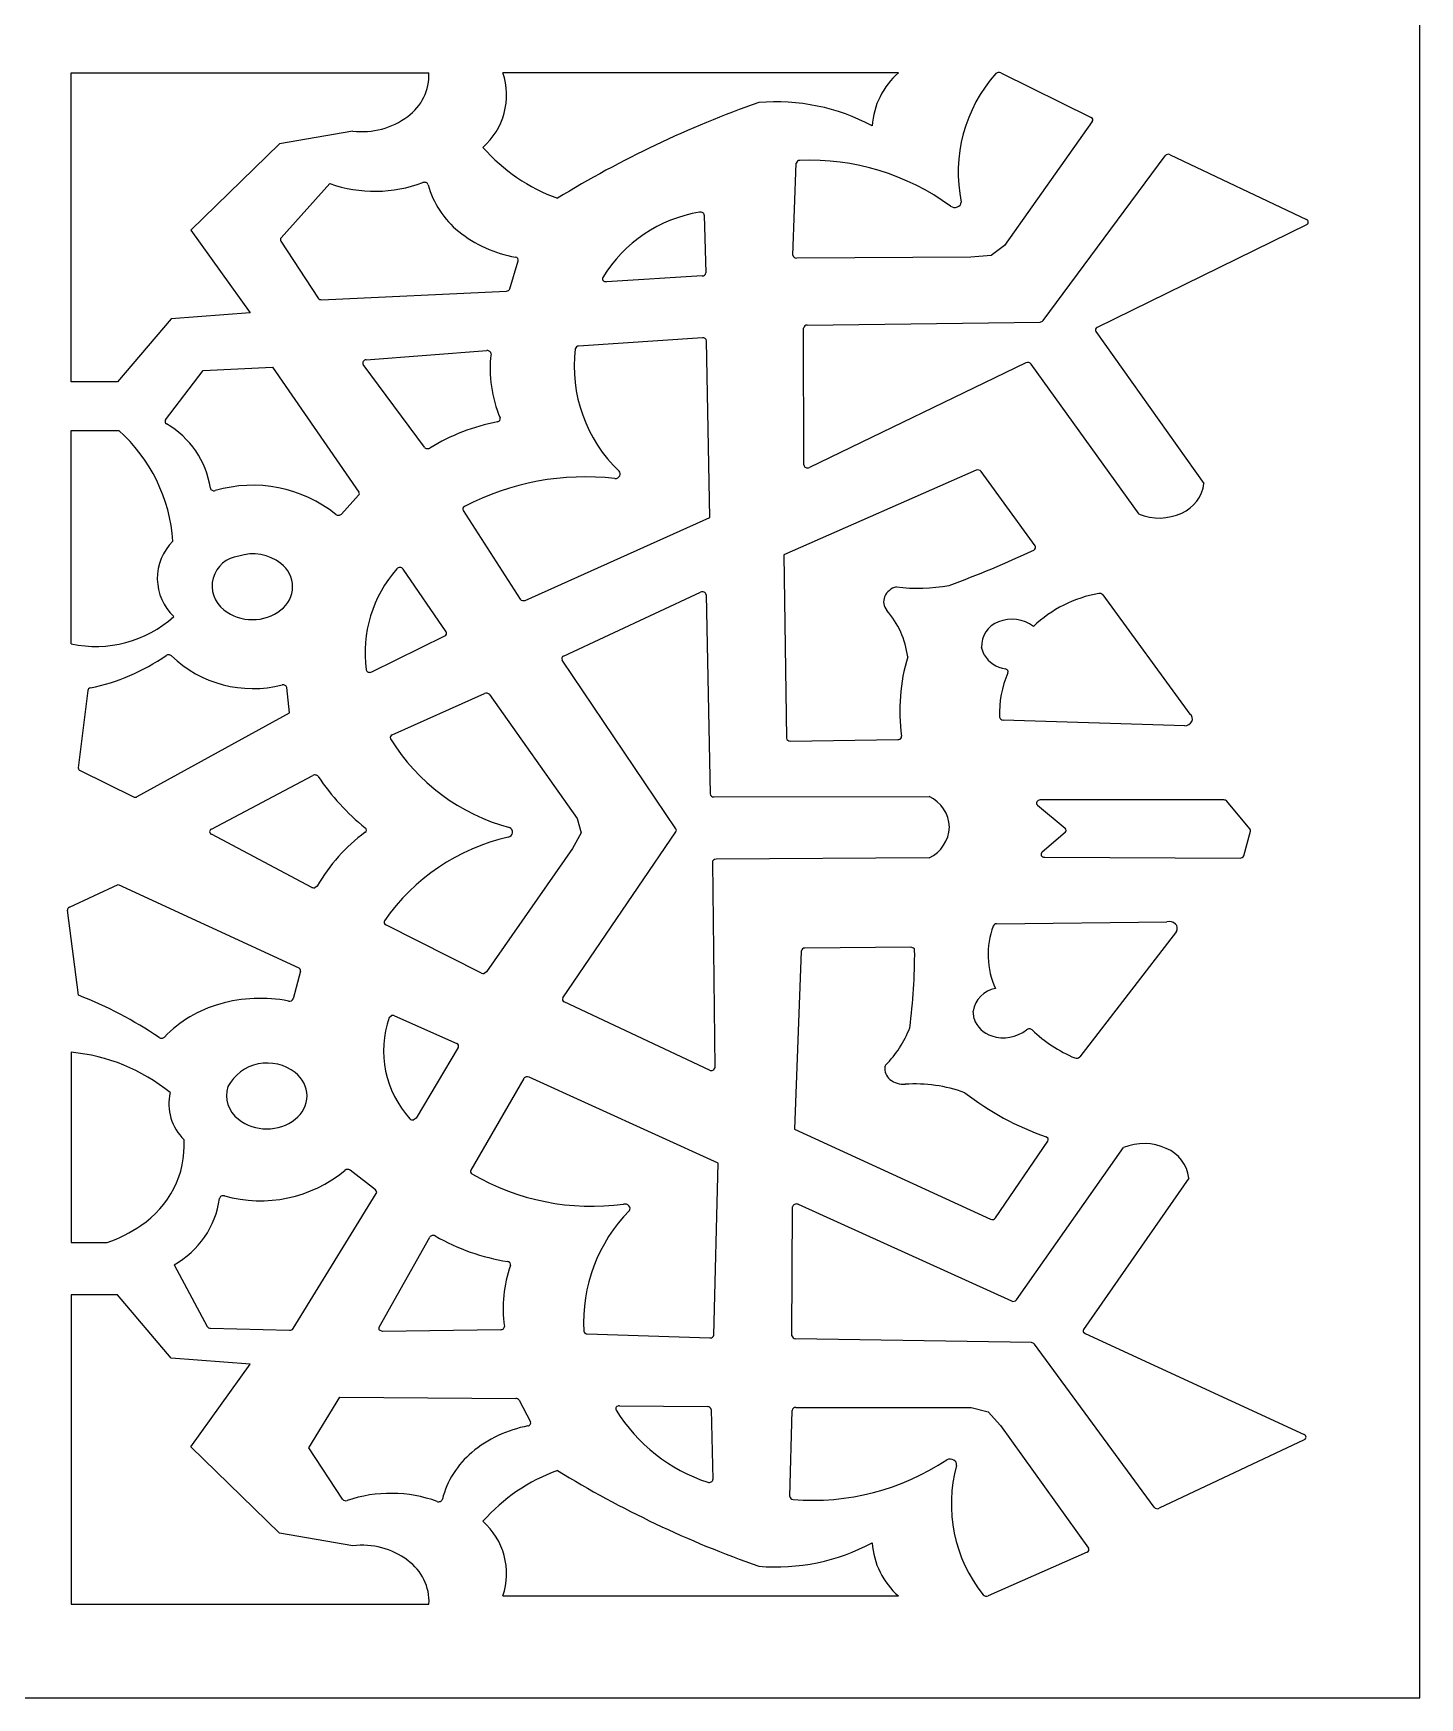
# Model space of a CAD drawing. Extents: x 0 to 1000, y 0 to 1000.
# Drawn here: x 855.2 to 1000, y 0 to 173.8 of the extents above; entities that cross this region are included whole.
import ezdxf

# ---------------------------------------------------------------- set-up
doc = ezdxf.new("R2010")
doc.units = 0
doc.layers.add('WHITE', color=7, linetype='CONTINUOUS')

msp = doc.modelspace()

# ---------------------------------------------------------------- linework, layer by layer
at = {"layer": 'WHITE', "linetype": 'Continuous'}
for p, q in [((1000, 0), (1000, 1000)), ((859.1211, 137.424), (859.1211, 169.7211)), ((859.1211, 169.7211), (896.4949, 169.7211)), ((945.5472, 169.7211), (904.2218, 169.7211)), ((956.2497, 169.7211), (965.6621, 165.0519)), ((888.5469, 163.619), (880.8933, 162.2972)), ((965.7963, 164.6234), (956.6321, 151.6833)), ((880.8933, 162.2972), (871.6208, 153.2852)), ((934.5245, 150.6786), (934.8719, 160.2671)), ((960.6641, 143.8407), (973.4144, 161.0549)), ((973.9411, 161.1644), (988.1691, 154.3895)), ((886.1418, 158.1487), (881.0503, 152.4776)), ((925.2494, 154.8615), (925.411, 148.8206)), ((871.6208, 153.2852), (877.8025, 144.6336)), ((988.1734, 153.8453), (966.3138, 143.1295)), ((881.0211, 152.1418), (884.9186, 146.1854)), ((956.6321, 151.6833), (955.2417, 150.6377)), ((904.9548, 147.1672), (905.8223, 150.0735)), ((953.1021, 150.4518), (934.9142, 150.3531)), ((955.2417, 150.6377), (953.1021, 150.4518)), ((925.0518, 148.4982), (915.0236, 147.901)), ((885.2826, 146.0187), (904.6008, 146.9264)), ((877.8025, 144.6336), (869.5601, 144.0327)), ((869.5601, 144.0327), (863.9672, 137.424)), ((935.6583, 128.7626), (935.6387, 143.0566)), ((936.0199, 143.373), (960.3389, 143.6882)), ((966.1781, 142.6996), (977.4628, 126.8378)), ((925.0648, 142.042), (912.1329, 141.1694)), ((925.822, 123.2541), (925.484, 141.7316)), ((896.0144, 130.6182), (889.634, 139.2619)), ((889.9295, 139.7399), (902.5527, 140.7049)), ((958.8644, 139.4088), (936.2429, 128.4907)), ((970.6743, 123.6136), (959.3956, 139.2967)), ((863.9672, 137.424), (859.1211, 137.424)), ((868.9798, 133.4638), (872.9162, 138.6248)), ((872.9162, 138.6248), (880.1472, 138.9865)), ((880.1472, 138.9865), (889.1703, 125.9303)), ((859.1211, 110.067), (859.1211, 132.3572)), ((859.1211, 132.3572), (864.079, 132.3572)), ((953.6583, 128.1999), (933.5763, 119.3882)), ((959.8222, 120.3058), (954.1749, 128.0827)), ((889.1436, 125.5861), (887.3564, 123.6253)), ((900.066, 124.0123), (906.0251, 114.7404)), ((906.5545, 114.6103), (925.822, 123.2541)), ((933.5763, 119.3882), (933.8562, 100.2246)), ((898.2935, 111.3345), (893.7945, 117.8851)), ((910.561, 108.8033), (924.8619, 115.4753)), ((925.4413, 115.2061), (925.8786, 94.3931)), ((966.8832, 115.1936), (975.9849, 102.7329)), ((906.2562, 114.5847), (906.5545, 114.6103)), ((890.511, 107.1388), (898.1559, 110.9093)), ((954.493153, 108.922722), (954.2251, 109.7049)), ((922.2993, 90.7544), (910.4138, 108.3761)), ((860.8382, 105.1901), (859.8592, 97.1311)), ((881.9308, 102.8758), (881.6432, 105.5041)), ((892.6382, 100.5734), (902.2976, 104.8936)), ((902.8194, 104.7743), (911.9641, 91.825)), ((866.0245, 94.1152), (881.9308, 102.8758)), ((975.4469, 101.5089), (956.4811, 102.1103)), ((934.2501, 99.9121), (945.4917, 100.073)), ((860.0456, 96.8286), (865.6087, 94.1062)), ((873.7572, 90.7248), (884.3699, 96.3318)), ((926.2669, 94.0822), (948.734753, 94.129899)), ((960.0714, 93.2292), (962.9639, 90.8112)), ((979.5432, 93.7675), (960.3485, 93.7662)), ((982.2536, 90.751), (979.8639, 93.6286)), ((910.4734, 73.0965), (922.2986, 90.448)), ((911.9641, 91.825), (912.3779, 90.3192)), ((981.6116, 87.9424), (982.3111, 90.5048)), ((884.2665, 84.6383), (873.7572, 90.1937)), ((911.5053, 88.7134), (902.5162, 75.8049)), ((912.3779, 90.3192), (911.5053, 88.7134)), ((962.9658, 90.371), (960.5423, 88.3152)), ((926.1009, 87.266), (926.372, 65.813)), ((948.7615, 87.7181), (926.4854, 87.5854)), ((960.8194, 87.7797), (981.2315, 87.6951)), ((858.9294, 82.56), (864.0347, 84.9351)), ((864.0347, 84.9351), (882.8837, 76.2305)), ((884.8297, 84.7729), (884.5859, 84.6002)), ((859.8821, 73.3692), (858.7358, 82.2521)), ((901.9758, 75.6921), (891.978, 80.732)), ((955.7976, 80.8277), (973.5668, 81.0325)), ((974.5962, 80.0402), (964.4753, 66.9316)), ((946.8439, 78.3917), (935.7707, 78.2872)), ((947.1202, 78.3009), (946.8439, 78.3917)), ((935.3881, 77.9807), (934.6945, 59.3764)), ((883.0711, 75.887), (882.2906, 73.0024)), ((902.5162, 75.8049), (902.2754, 75.6547)), ((925.7913, 65.5358), (910.6185, 72.6689)), ((953.443033, 70.904791), (953.3529, 71.7137)), ((892.3431, 71.0378), (892.567, 71.241)), ((892.9012, 71.226), (899.3902, 68.3195)), ((899.5525, 67.9045), (895.1719, 60.5158)), ((859.1211, 67.4162), (859.1211, 47.5365)), ((906.4077, 64.6857), (900.8674, 55.1063)), ((926.7166, 55.827), (906.9466, 64.8268)), ((926.372, 65.813), (926.1801, 65.5369)), ((895.1719, 60.5158), (894.8553, 60.3385)), ((934.6945, 59.3764), (955.1633, 49.9924)), ((955.6916, 50.1149), (961.1416, 58.1433)), ((957.8842, 41.5557), (969.068, 57.4649)), ((961.1696, 58.3982), (960.9574, 58.5866)), ((926.2521, 37.8828), (926.7166, 55.827)), ((890.9159, 53.0302), (888.2668, 55.0965)), ((975.8826, 54.2776), (964.8853, 38.4617)), ((882.2981, 38.5474), (890.9945, 52.6596)), ((934.41531, 37.81369), (934.4881, 51.2588)), ((935.0633, 51.5338), (957.3605, 41.4366)), ((859.1211, 47.5365), (862.8838, 47.5365)), ((891.2821, 38.6935), (896.5699, 48.1008)), ((869.8601, 45.22), (873.3305, 38.7846)), ((863.9672, 42.0645), (859.1211, 42.0645)), ((859.1211, 42.0645), (859.1211, 9.7674)), ((869.5601, 35.4556), (863.9672, 42.0645)), ((873.6721, 38.596), (881.9394, 38.3735)), ((891.6415, 38.2455), (891.3101, 38.3883)), ((904.0011, 38.4347), (891.6415, 38.2455)), ((913.0341, 37.9962), (925.8492, 37.5735)), ((959.4308, 37.0866), (934.795, 37.4944)), ((972.2489, 19.8966), (959.7552, 36.9329)), ((964.8489, 38.2212), (965.032, 38.0302)), ((965.032, 38.0302), (987.9247, 27.4953)), ((877.8025, 34.8549), (869.5601, 35.4556)), ((871.6208, 26.2033), (877.8025, 34.8549)), ((883.9586, 26.107), (887.1902, 31.4006)), ((887.1902, 31.4006), (905.5518, 31.2518)), ((905.9035, 31.0609), (907.0899, 28.8169)), ((916.3983, 30.4986), (925.5964, 30.404)), ((925.9789, 30.0943), (926.156, 22.8041)), ((934.1841, 21.0252), (934.4311, 30.0147)), ((934.8185, 30.3239), (953.1275, 30.3148)), ((953.1275, 30.3148), (954.9317, 29.8545)), ((954.9317, 29.8545), (956.1986, 28.4346)), ((956.1986, 28.4346), (965.3976, 15.6248)), ((880.8933, 17.1914), (871.6208, 26.2033)), ((887.4649, 20.7435), (883.9586, 26.107)), ((987.9285, 26.9462), (972.7754, 19.7852)), ((888.5469, 15.8695), (880.8933, 17.1914)), ((965.247, 15.1865), (954.902, 10.6378)), ((904.2216, 10.6249), (945.5472, 10.6249)), ((859.1211, 9.7674), (896.4949, 9.7674)), ((0, 0), (1000, 0))]:
    msp.add_line(p, q, dxfattribs=at)
for centre, radius, start, end in [((891.03126, 169.547269), 5.466404, 306.398334, 1.822305), ((897.321606, 167.397538), 7.280908, 311.251654, 18.610368), ((950.762525, 163.686932), 7.975638, 130.83682, 176.507432), ((967.163985, 159.341212), 15.382082, 138.008187, 191.802424), ((956.051059, 169.323875), 0.444124, 63.431598, 136.033991), ((967.213985, 63.239288), 109.548758, 109.328954, 121.531176), ((932.735069, 145.280328), 21.407068, 61.949603, 94.771722), ((889.452537, 171.723324), 8.154768, 263.623803, 306.254097), ((965.56077, 164.7849), 0.285581, 325.561963, 69.217639), ((916.407991, 174.527021), 19.050573, 221.420255, 250.10171), ((935.225232, 160.217599), 0.356782, 86.727297, 172.024963), ((936.222641, 135.520468), 25.072376, 53.938436, 92.233314), ((973.748615, 160.768788), 0.439954, 64.054683, 139.434106), ((890.860936, 171.559316), 14.216711, 250.613255, 290.582489), ((896.022912, 157.816027), 0.464025, 68.04505, 110.698737), ((896.082431, 157.932593), 0.333862, 16.586805, 70.03986), ((905.480724, 160.486209), 9.405278, 195.151692, 231.308347), ((927.197271, 140.622149), 14.740831, 99.474511, 148.389673), ((924.863642, 154.722218), 0.449377, 58.506092, 101.923237), ((924.94788, 154.843519), 0.302056, 3.41268, 60.111132), ((951.427866, 156.457292), 0.803929, 236.281943, 289.90701), ((951.516607, 156.266737), 0.594835, 288.119463, 353.073275), ((907.73128, 163.194067), 12.925865, 231.025336, 260.197863), ((988.061925, 154.109728), 0.299597, 1.639475, 69.039205), ((988.052296, 154.12993), 0.309323, 293.048677, 357.845253), ((881.244441, 152.291549), 0.268897, 136.218882, 213.841637), ((905.474619, 150.078722), 0.382313, 38.190827, 81.564868), ((905.565027, 150.148649), 0.268024, 343.717085, 38.39154), ((934.812008, 150.674308), 0.28754, 179.144798, 231.878341), ((934.901849, 150.775984), 0.423064, 230.806969, 271.672958), ((914.876397, 148.2155), 0.268148, 150.289141, 221.992391), ((914.982743, 148.308107), 0.409152, 221.667496, 275.730984), ((925.062825, 148.847217), 0.349191, 268.190771, 355.628362), ((885.25034, 146.429017), 0.411583, 216.292098, 274.495465), ((904.604524, 147.301533), 0.375152, 269.431269, 339.017842), ((935.992287, 143.018433), 0.355641, 85.546908, 173.83915), ((960.344416, 144.099425), 0.411262, 269.231497, 321.016227), ((966.413844, 142.861554), 0.286014, 110.474243, 214.488653), ((926.804337, 139.055356), 15.136199, 173.03926, 226.313596), ((912.13123, 140.808652), 0.360752, 89.734748, 167.016841), ((925.10234, 141.609326), 0.4343, 54.116511, 94.958727), ((925.189028, 141.718291), 0.295273, 2.583377, 55.351944), ((889.845006, 139.424761), 0.266547, 147.621349, 217.662014), ((889.947034, 139.344219), 0.396069, 92.537267, 145.685012), ((902.595595, 140.278024), 0.429025, 51.460716, 95.738204), ((902.690759, 140.386502), 0.284967, 354.683988, 52.837723), ((916.175422, 138.834564), 13.288777, 173.407979, 202.860141), ((959.062251, 138.98609), 0.466721, 78.111377, 115.082099), ((959.086619, 139.060658), 0.388826, 37.37758, 79.361605), ((852.839288, 119.698805), 16.928263, 3.687705, 48.397309), ((869.202519, 133.293961), 0.280087, 142.671886, 242.686928), ((864.406974, 124.93141), 9.360187, 8.714619, 60.092319), ((907.728305, 112.200634), 21.452681, 100.946243, 121.31165), ((903.589243, 133.644384), 0.38696, 279.738744, 324.176561), ((903.681553, 133.570346), 0.268847, 325.456122, 22.239658), ((896.325664, 130.863632), 0.396386, 218.255783, 262.321363), ((896.345242, 130.927511), 0.462436, 260.974789, 300.435863), ((935.970137, 128.77795), 0.312214, 182.818151, 248.18214), ((912.833397, 100.144921), 27.370602, 83.520724, 117.495655), ((915.924969, 127.933806), 0.593113, 269.713198, 327.771461), ((916.076762, 127.814943), 0.401796, 330.567315, 47.230917), ((936.045704, 128.907478), 0.461075, 245.445445, 295.320845), ((953.839381, 127.800928), 0.438142, 40.02379, 114.411784), ((873.969774, 126.39939), 0.314638, 189.104981, 244.79855), ((874.044407, 126.521389), 0.45707, 242.844911, 286.079251), ((878.069831, 112.690512), 13.947695, 51.429501, 106.232293), ((888.950778, 125.774193), 0.269369, 315.711335, 35.417428), ((973.506938, 127.379662), 3.992801, 294.02268, 352.200334), ((887.041679, 123.934884), 0.437382, 230.911383, 273.673195), ((887.051485, 123.926868), 0.428855, 272.434311, 315.316251), ((900.308044, 124.161938), 0.284565, 112.990388, 211.725452), ((972.764977, 128.852686), 5.640829, 248.245347, 294.815286), ((873.575557, 116.907888), 5.460884, 134.728055, 226.91468), ((959.550577, 120.175633), 0.332182, 293.757181, 340.600846), ((959.61287, 120.145639), 0.263573, 342.253354, 37.419941), ((876.983729, 116.107437), 3.144365, 96.73646, 232.559735), ((878.111462, 114.763464), 4.710681, 51.847764, 108.523796), ((879.110294, 115.971356), 3.144043, 1.240103, 52.5635), ((918.031257, 207.352933), 96.891527, 289.787499, 295.460871), ((903.146815, 109.101083), 13.333262, 138.649979, 187.446445), ((893.453837, 117.61351), 0.433279, 87.279724, 136.856075), ((893.471315, 117.641758), 0.404554, 36.977907, 89.563116), ((879.110046, 116.107517), 3.144292, 307.436125, 358.758668), ((906.337223, 114.954316), 0.378393, 214.425143, 257.635854), ((925.054079, 115.055268), 0.461908, 65.503912, 114.585683), ((925.129065, 115.185172), 0.312936, 3.834598, 68.136673), ((945.376135, 114.474612), 1.380308, 157.860424, 220.815913), ((945.783427, 114.230435), 1.851017, 104.399913, 155.61015), ((947.556356, 134.153506), 18.267233, 262.977751, 280.330676), ((968.825948, 102.216069), 13.334721, 100.215597, 133.454004), ((966.552969, 114.921525), 0.427875, 39.484792, 102.412144), ((877.982035, 117.314435), 4.709979, 231.843606, 270.786654), ((878.111313, 117.315022), 4.710565, 269.214073, 308.153913), ((937.412147, 107.546786), 9.175264, 7.37532, 41.050485), ((861.661425, 122.101616), 12.299806, 258.080703, 311.710425), ((898.054705, 111.176912), 0.286106, 290.713568, 33.421982), ((956.903971, 109.84215), 2.682385, 109.860078, 182.932936), ((957.405743, 108.866402), 3.773178, 53.413348, 111.993211), ((856.917089, 126.179087), 21.137431, 281.48917, 304.946007), ((869.278662, 108.477641), 0.453118, 85.400246, 124.088823), ((869.290022, 108.511272), 0.418773, 45.565912, 86.580487), ((878.1125, 117.77589), 12.374601, 226.428554, 284.207733), ((910.655858, 108.531655), 0.287731, 109.249049, 212.726194), ((965.15097, 103.108381), 19.467197, 163.232031, 187.922942), ((957.180905, 110.57084), 3.152825, 211.516449, 261.287011), ((890.24714, 107.434549), 0.326966, 190.832385, 250.890536), ((890.310447, 107.556564), 0.463409, 248.432591, 295.6439), ((966.401002, 102.866352), 10.302025, 156.103227, 182.514941), ((956.650604, 107.085013), 0.373127, 34.825862, 81.881012), ((956.740407, 107.146517), 0.264285, 336.136981, 34.998846), ((861.175886, 105.124685), 0.343964, 98.120441, 169.036679), ((881.257872, 105.336877), 0.45594, 61.403868, 103.724311), ((881.334915, 105.459546), 0.311488, 8.223504, 63.046924), ((902.481402, 104.496734), 0.437362, 39.39304, 114.850398), ((975.64426, 102.223618), 0.612702, 336.326101, 56.222853), ((956.462617, 102.46752), 0.357698, 188.556527, 272.961967), ((975.436547, 102.373747), 0.864909, 270.685844, 332.740492), ((892.730213, 100.297935), 0.290426, 108.470859, 207.796558), ((910.304858, 111.087196), 20.91204, 211.494167, 255.064879), ((934.147343, 100.235079), 0.291332, 182.061359, 233.364738), ((934.235337, 100.339776), 0.427931, 232.275306, 271.976985), ((945.491871, 100.501339), 0.428339, 269.977086, 311.554057), ((945.583645, 100.394566), 0.28757, 311.982074, 6.07503), ((860.161897, 97.108942), 0.303507, 175.81324, 247.469374), ((884.580969, 95.918215), 0.464331, 78.240663, 117.037007), ((884.606807, 95.993136), 0.385847, 35.609908, 79.72972), ((905.402453, 110.038805), 24.708916, 214.01106, 230.968581), ((865.807666, 94.523462), 0.462271, 244.506471, 297.973479), ((926.234762, 94.439995), 0.359236, 187.500894, 275.132719), ((947.273143, 90.848865), 3.591864, 1.287955, 65.988351), ((960.232422, 93.447593), 0.271337, 152.519686, 233.598606), ((960.332546, 93.369807), 0.396714, 87.695159, 149.223801), ((979.552635, 93.349608), 0.417999, 41.87036, 91.293314), ((873.887494, 90.446308), 0.307464, 115.072767, 177.596895), ((873.8763, 90.464739), 0.296052, 181.071965, 246.278285), ((889.660045, 90.630112), 0.295489, 304.945407, 356.893783), ((889.674654, 90.619856), 0.280505, 358.824302, 53.348566), ((904.727961, 90.405454), 0.511675, 353.552934, 68.522896), ((922.08117, 90.601698), 0.266268, 324.744145, 34.99406), ((947.155153, 91.063837), 3.711376, 295.64648, 357.92721), ((962.79754, 90.590378), 0.276475, 307.487787, 53.006813), ((982.050997, 90.573867), 0.269117, 345.128963, 41.162622), ((900.4297, 75.915973), 17.938929, 126.222037, 150.41418), ((909.559347, 68.845249), 21.572597, 102.789843, 145.224328), ((904.654852, 90.460805), 0.592388, 282.5626, 349.022434), ((926.397431, 87.259303), 0.296607, 128.695027, 178.706235), ((926.481873, 87.153221), 0.432194, 89.532454, 128.640133), ((960.709091, 88.097263), 0.274437, 127.427494, 206.96976), ((960.795439, 88.158349), 0.379406, 209.278195, 273.620853), ((981.255941, 88.073291), 0.37898, 266.302295, 339.79523), ((884.477546, 85.049692), 0.462367, 242.841988, 283.55311), ((859.039717, 82.27582), 0.304841, 111.215895, 184.462748), ((892.082004, 80.998051), 0.285657, 147.982371, 248.648571), ((963.454532, 77.636775), 8.553021, 159.71445, 204.657606), ((955.782258, 80.443523), 0.384483, 87.713107, 155.641694), ((973.822499, 80.098863), 0.968019, 47.345925, 105.316272), ((974.074542, 80.354759), 0.609159, 328.910052, 48.472748), ((935.743444, 77.929176), 0.35906, 85.646576, 171.749703), ((946.94509, 78.068828), 0.290725, 1.610721, 52.963651), ((888.410308, 77.728439), 58.826423, 352.425283, 0.339493), ((882.779802, 75.950948), 0.298235, 347.618309, 69.611959), ((902.179949, 76.108773), 0.463997, 243.897468, 281.871329), ((844.743454, 34.286503), 41.91224, 55.801698, 68.82617), ((878.880421, 57.747429), 15.301049, 78.916822, 106.027533), ((910.713967, 72.939714), 0.287148, 146.906285, 250.581546), ((956.131717, 71.294566), 2.810248, 99.220877, 171.422628), ((878.066055, 60.126478), 12.790249, 105.463731, 136.054972), ((881.911855, 73.218124), 0.46385, 258.805138, 296.35879), ((881.968326, 73.106347), 0.338623, 296.194346, 342.12327), ((902.225526, 67.556672), 10.477623, 160.594963, 222.55411), ((892.714612, 70.79931), 0.465703, 66.380647, 108.479555), ((935.859774, 74.215139), 11.662145, 315.661419, 338.674421), ((956.127981, 71.856955), 2.848783, 199.526047, 252.914223), ((956.54095, 72.705558), 3.784061, 250.711822, 308.903887), ((959.199022, 69.420153), 0.441986, 88.563815, 129.58148), ((959.209637, 69.436463), 0.425538, 47.55945, 89.93761), ((969.824147, 80.631634), 15.001773, 226.495743, 247.017891), ((868.547458, 69.327271), 0.449185, 236.662584, 275.690952), ((868.557466, 69.303626), 0.424732, 274.663728, 314.848156), ((899.29851, 68.044405), 0.289973, 331.15273, 71.566649), ((857.373601, 48.380302), 19.115941, 50.829913, 84.754938), ((879.617271, 61.581454), 4.71029, 51.845896, 151.486683), ((944.406097, 65.860547), 0.289385, 135.188169, 170.842986), ((964.145498, 67.222211), 0.439573, 246.013253, 318.614512), ((880.615831, 62.788853), 3.144206, 1.240085, 52.562321), ((906.732376, 64.477169), 0.385875, 103.927166, 147.288356), ((906.757616, 64.40223), 0.464731, 66.005259, 104.723814), ((925.98451, 65.956975), 0.463377, 245.357148, 294.967056), ((945.572846, 65.724063), 1.463871, 172.836873, 231.15083), ((946.074011, 66.27201), 2.205472, 229.940261, 274.352782), ((874.518368, 62.027856), 5.204473, 166.979745, 226.161428), ((878.488958, 62.924756), 3.14379, 163.265459, 232.564243), ((880.615831, 62.924947), 3.144206, 307.437678, 358.759915), ((947.289311, 49.026996), 15.082352, 69.893963, 93.984081), ((970.921603, 87.066686), 30.172847, 232.309379, 250.716813), ((879.488006, 64.132514), 4.710457, 231.845144, 270.785713), ((879.617271, 64.132346), 4.71029, 269.213322, 308.154104), ((894.817016, 60.761635), 0.424864, 223.199278, 275.169877), ((860.91967, 57.718353), 10.009348, 303.112135, 3.181711), ((960.92554, 58.296021), 0.264586, 324.745552, 22.717175), ((971.188119, 52.278064), 5.603407, 65.329245, 112.232294), ((972.070698, 53.817303), 3.839593, 6.885275, 67.710562), ((878.865203, 65.790698), 13.891668, 254.353496, 309.569035), ((887.99586, 54.744555), 0.439637, 91.16779, 129.824478), ((888.003122, 54.744962), 0.439437, 53.127472, 92.115532), ((901.114173, 54.969125), 0.282336, 150.931381, 243.342288), ((913.504423, 76.184621), 24.850367, 239.755457, 277.68923), ((874.932251, 52.088139), 0.325128, 117.127858, 170.69664), ((874.99774, 51.967579), 0.462299, 74.844972, 117.538377), ((890.75984, 52.803466), 0.275251, 328.488258, 55.46042), ((865.328859, 53.422169), 9.370578, 298.918199, 352.139909), ((929.267663, 39.191272), 16.628756, 135.381628, 183.091059), ((916.933626, 50.946271), 0.620249, 42.61223, 99.673864), ((917.0965, 51.092459), 0.401417, 326.516719, 42.995244), ((934.812096, 51.233449), 0.324987, 114.060317, 175.52605), ((934.875411, 51.109876), 0.463696, 66.096348, 114.978756), ((858.303486, 60.775134), 14.008594, 289.084642, 305.245452), ((955.353185, 50.416985), 0.465112, 245.904595, 283.112234), ((955.373454, 50.350749), 0.396033, 282.430233, 323.449588), ((896.900506, 47.890677), 0.391729, 101.530955, 147.561233), ((896.921607, 47.825183), 0.460182, 60.701631, 102.475138), ((908.161716, 67.407627), 22.118861, 240.133058, 261.046251), ((904.672101, 45.178964), 0.382248, 37.563815, 82.922313), ((904.764597, 45.248696), 0.26642, 340.348629, 37.803649), ((917.229948, 40.720321), 12.99598, 160.028654, 188.544103), ((957.54591, 41.832269), 0.436956, 244.892285, 320.732324), ((873.667753, 38.991786), 0.39581, 211.563834, 270.62931), ((881.964087, 38.77947), 0.40672, 266.520127, 325.208667), ((891.514775, 38.560962), 0.267776, 150.333007, 220.150633), ((904.000843, 38.86328), 0.42858, 270.034347, 311.763097), ((904.092994, 38.755967), 0.287171, 312.309885, 6.705751), ((913.016936, 38.354692), 0.358902, 189.638521, 272.741157), ((965.100296, 38.306155), 0.265363, 144.115131, 198.671922), ((925.868679, 38.013687), 0.440618, 267.466264, 306.392009), ((925.949273, 37.902727), 0.303482, 306.572593, 356.235191), ((934.768408, 37.84818), 0.354778, 185.578788, 274.298604), ((959.435246, 36.676795), 0.40983, 38.675378, 90.621642), ((905.56411, 30.855055), 0.396936, 31.23737, 91.777105), ((916.276733, 30.182821), 0.270013, 140.930451, 210.297878), ((931.151565, 39.382091), 17.75956, 211.712685, 251.835201), ((916.383476, 30.082826), 0.416038, 87.958049, 139.503831), ((925.624055, 30.047099), 0.35797, 7.576858, 94.430812), ((934.787119, 29.965929), 0.359344, 84.990035, 172.199602), ((909.207593, 15.787425), 12.820075, 100.704696, 129.901151), ((906.762018, 28.761305), 0.382348, 279.678844, 326.594564), ((906.854972, 28.691389), 0.266354, 328.1413, 28.113523), ((987.821741, 27.21344), 0.300076, 1.596388, 69.933458), ((987.811077, 27.234034), 0.310864, 292.193269, 357.744593), ((906.935736, 18.438874), 9.328788, 129.642899, 165.827209), ((936.56731, 45.988145), 25.366172, 265.410719, 303.597464), ((950.928071, 24.126338), 0.801672, 59.884955, 113.859347), ((951.095087, 24.364859), 0.512149, 348.984493, 62.6602), ((916.408567, 5.818371), 19.051341, 109.899295, 138.579743), ((967.216552, 117.11211), 109.554701, 238.469156, 250.670714), ((925.839684, 22.816752), 0.316569, 297.243377, 357.709478), ((966.301689, 20.256217), 15.241087, 164.74259, 218.594772), ((892.502106, 7.116058), 14.2305, 70.077205, 108.629974), ((925.768145, 22.943825), 0.462327, 250.655462, 297.916678), ((934.531043, 21.051148), 0.347912, 184.277282, 271.096351), ((887.807184, 21.005236), 0.430887, 217.404287, 290.218688), ((897.510367, 20.932254), 0.465417, 250.001926, 292.54338), ((897.560712, 20.822622), 0.34489, 291.801324, 343.210722), ((972.584062, 20.180773), 0.439418, 220.293506, 295.812932), ((897.322139, 12.948712), 7.280293, 341.385923, 48.749683), ((889.506727, 7.968989), 7.958577, 53.191927, 96.926871), ((932.735069, 35.065672), 21.407068, 265.228278, 298.050397), ((950.762525, 16.659068), 7.975638, 183.492568, 229.16318), ((891.212826, 10.029165), 5.288556, 357.162897, 54.618432), ((965.121044, 15.499315), 0.337221, 291.932348, 339.206339), ((965.186116, 15.465767), 0.264607, 340.995482, 36.942572), ((954.72062, 11.038945), 0.440246, 221.244969, 294.33042)]:
    msp.add_arc(centre, radius, start, end, dxfattribs=at)

doc.saveas('drawing.dxf')
